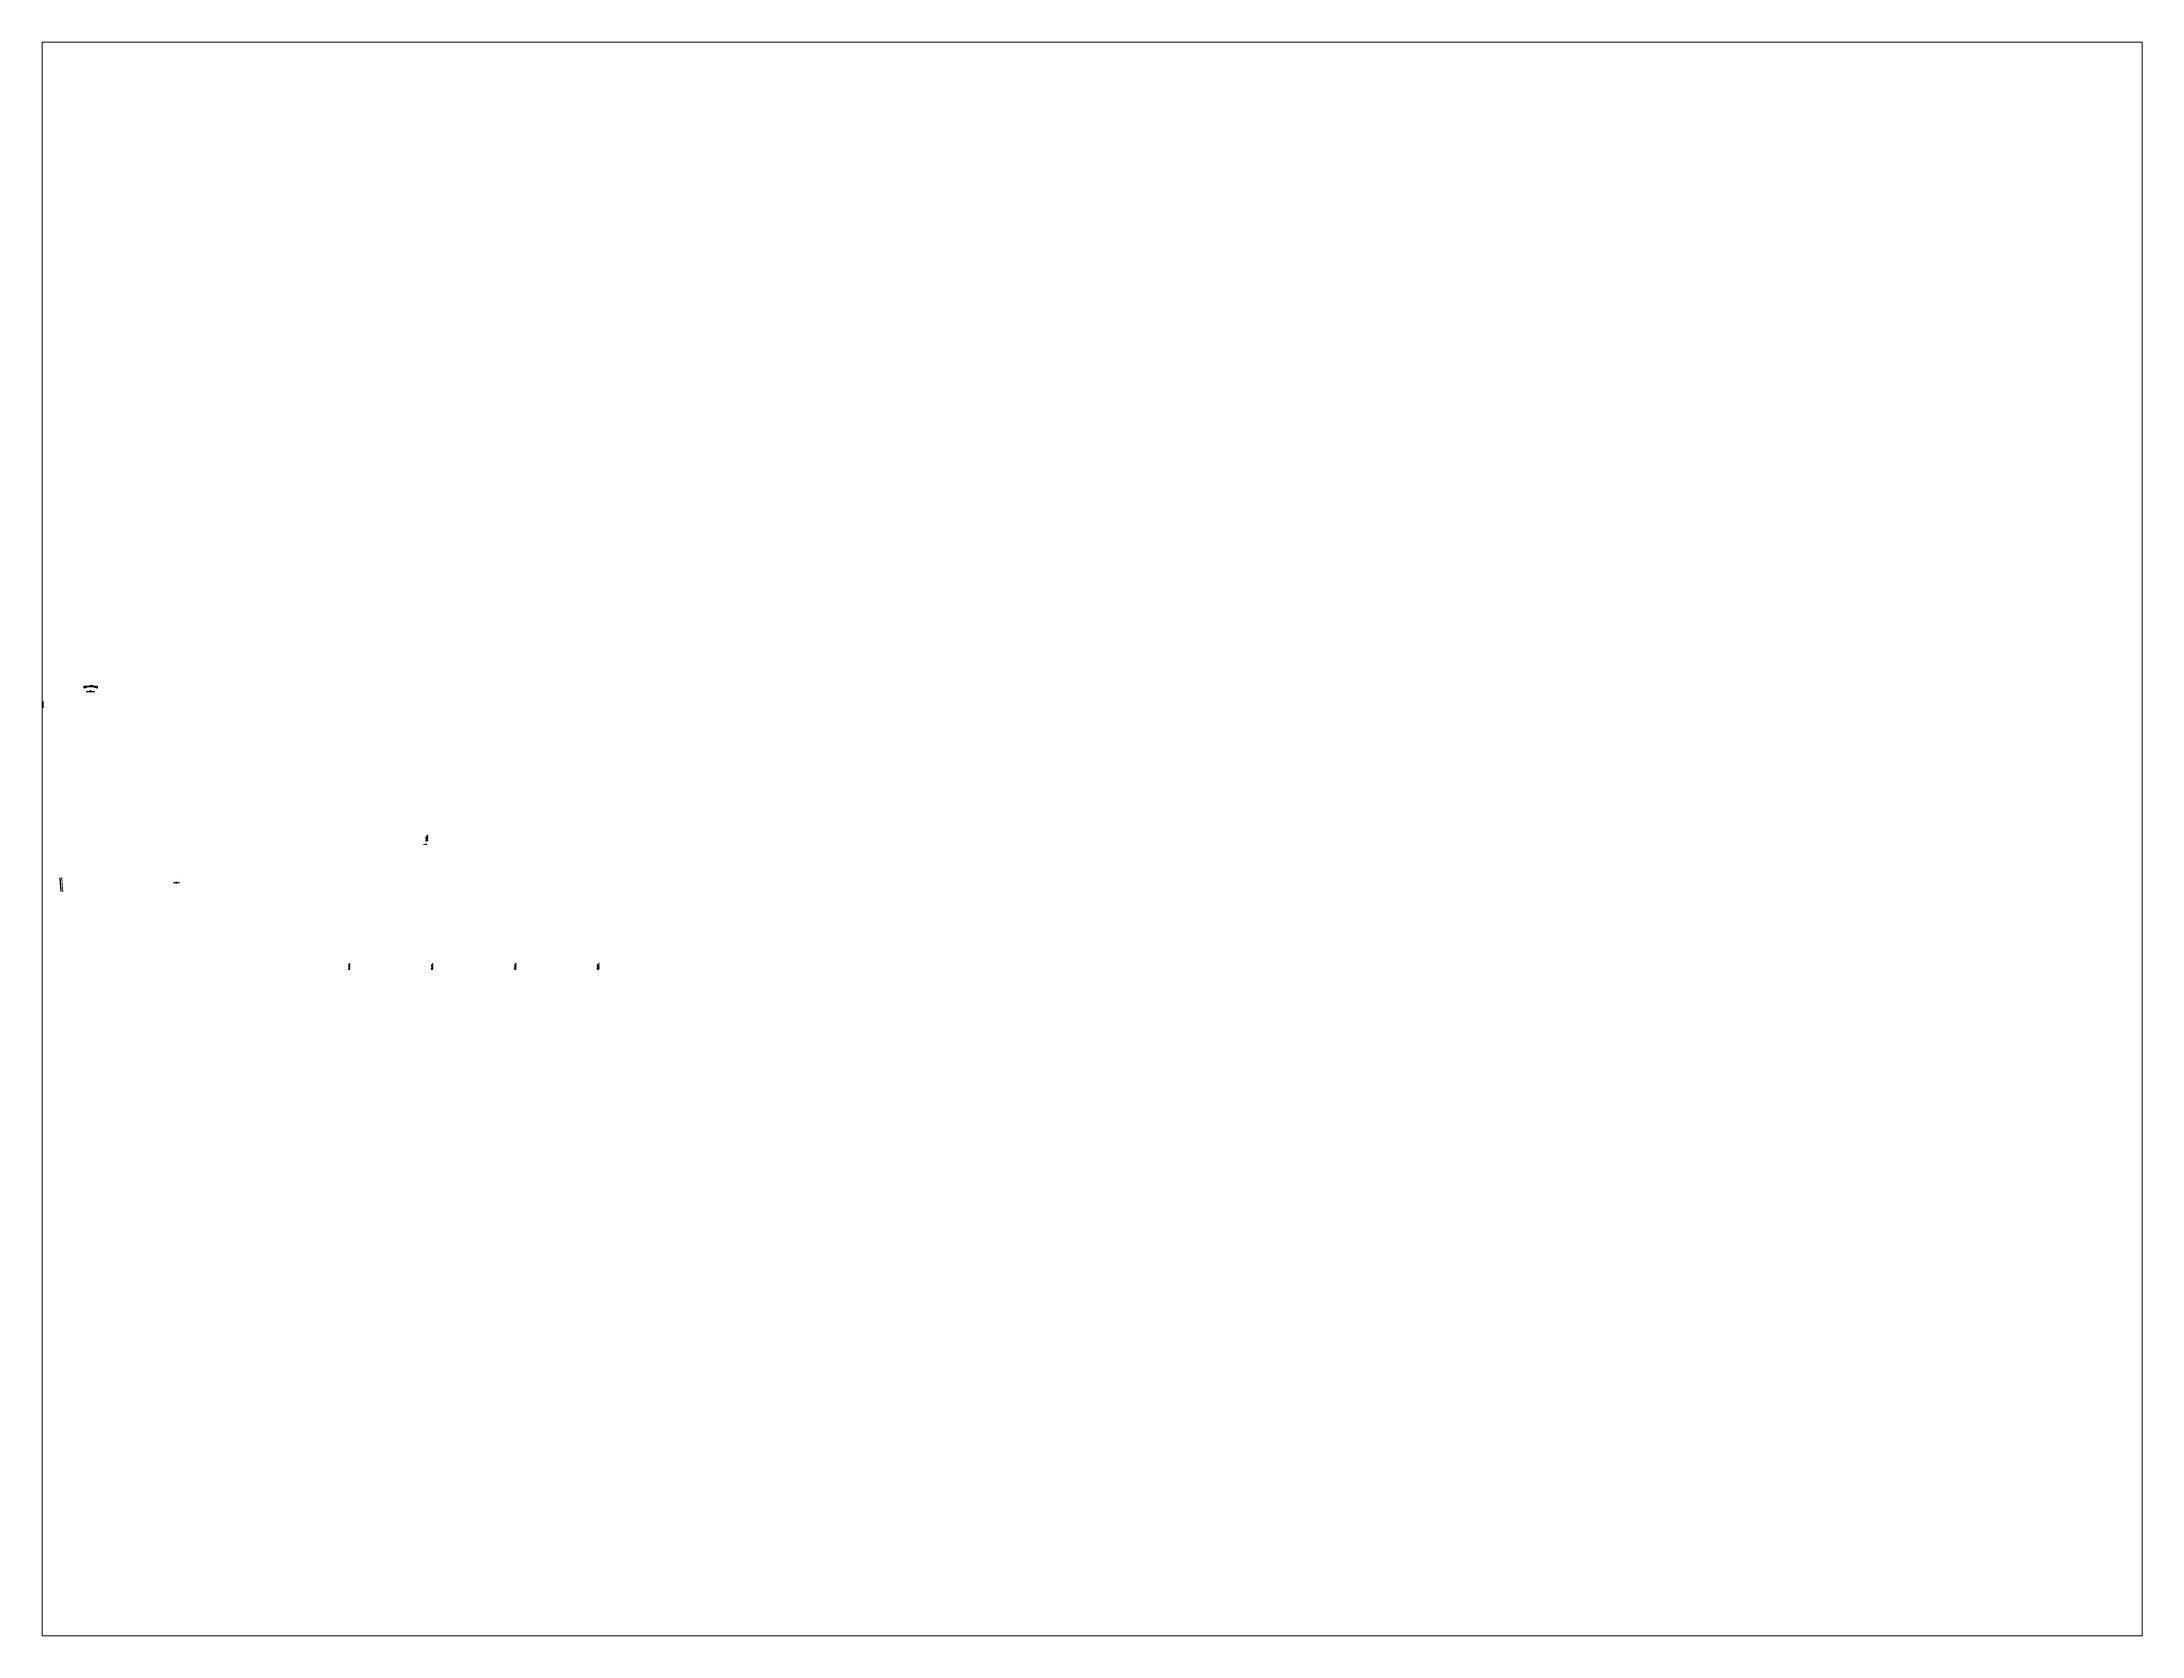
# Paper-space layout 'Layout1' of a CAD drawing. Header units: metres. Extents: x 26 to 231, y 20 to 176.
# The model-space entities are those that its viewports show. They can reach past a viewport. Long polylines and large blocks are cut down to what shows.
import ezdxf

# ---------------------------------------------------------------- set-up
doc = ezdxf.new("R2010")
doc.units = ezdxf.units.M
doc.layers.add('C-ROAD', color=7, linetype='Continuous')
doc.styles.get("Standard").update_dxf_attribs({"font": 'simplex.shx'})

msp = doc.modelspace()

# ---------------------------------------------------------------- linework, layer by layer
at = {"layer": 'C-ROAD'}
for p, q in [((627270, 3063216, 1304), (627268, 3063218, 1306)), ((627273, 3063148, 1302), (627275, 3063150, 1304)), ((627280, 3063217, 1304), (627282, 3063219, 1306)), ((627280, 3063217, 1304), (627285, 3063150, 1304)), ((627287, 3063149, 1302), (627285, 3063150, 1304)), ((627852, 3063194), (627883, 3063194)), ((627868, 3063194), (627866, 3063195)), ((627866, 3063195), (627869, 3063195)), ((627866, 3063193), (627869, 3063193)), ((627867, 3063193), (627869, 3063193)), ((627868, 3063194), (627869, 3063195)), ((627868, 3063193), (627868, 3063193))]:
    msp.add_line(p, q, dxfattribs=at)

# ---------------------------------------------------------------- texts
at = {"layer": 'C-ROAD', "char_height": 3, "attachment_point": 1, "rotation": 90}
for s, width, heights, insert in [('Formation level', 32.47, [0], (627182, 3064090)), ('Ground Level', 31.76, [0.2], (627175, 3064089)), ('Ground Level', 31.76, [0.2], (629146, 3063406)), ('Formation level', 32.47, [0], (629153, 3063407)), ('Ground Level', 31.76, [0.2], (628750, 3062748)), ('Formation level', 32.47, [0], (628754, 3062748)), ('Ground Level', 31.76, [0.2], (629175, 3062748)), ('Formation level', 32.47, [0], (629180, 3062748)), ('Ground Level', 31.76, [0.2], (629601, 3062747)), ('Formation level', 32.47, [0], (629606, 3062749)), ('Ground Level', 31.76, [0.2], (630025, 3062748)), ('Formation level', 32.47, [0], (630032, 3062749))]:
    msp.add_mtext_dynamic_manual_height_columns(s, width=width, gutter_width=1, heights=heights, dxfattribs=dict(at, insert=insert))
at = {"layer": 'C-ROAD', "insert": (629136, 3063391), "char_height": 2.5, "attachment_point": 1}
msp.add_mtext_dynamic_manual_height_columns('Chainage', width=19.3, gutter_width=1, heights=[0], dxfattribs=at)

# ---------------------------------------------------------------- wipeouts: each hides what was drawn before it
msp.add_wipeout([(627396, 3064200), (627458, 3064200), (627454, 3064187), (627453, 3064184), (627451, 3064181), (627448, 3064168), (627445, 3064163), (627435, 3064127), (627415, 3064138), (627406, 3064172), (627401, 3064177), (627398, 3064192)])
msp.add_wipeout([(628970, 3062802), (628971, 3062799), (628973, 3062795), (628972, 3062792), (628977, 3062790), (628979, 3062791), (628979, 3062792), (628979, 3062799), (628976, 3062804)]).dxf.layer = 'C-ROAD'

# ---------------------------------------------------------------- next in the draw order: linework, layer by layer
at = {"color": 7}
for p, q in [((627405, 3064173), (627449, 3064173)), ((627427, 3064173), (627424, 3064176)), ((627424, 3064176), (627430, 3064176)), ((627427, 3064173), (627430, 3064176)), ((627430, 3064176), (627430, 3064176))]:
    msp.add_line(p, q, dxfattribs=at)
at = {"layer": 'C-ROAD'}
msp.add_lwpolyline([(627460, 3064200), (627460, 3064190, 0.232591), (627394, 3064190), (627394, 3064200), (627458, 3064200)], format="xyb", close=True, dxfattribs=at)

# ---------------------------------------------------------------- next in the draw order: texts
at = {"color": 7, "attachment_point": 1}
for s, width, insert, char_height in [('BRIDGE', 43.87, (627422, 3064204), 3.5), ('HFL', 12.58, (627424, 3064179), 2.5)]:
    msp.add_mtext_dynamic_manual_height_columns(s, width=width, gutter_width=1, heights=[0], dxfattribs=dict(at, insert=insert, char_height=char_height))

# ---------------------------------------------------------------- next in the draw order: wipeouts: each hides what was drawn before it
msp.add_wipeout([(627281, 3063217), (627286, 3063150), (627301, 3063196), (627288, 3063215)]).translate(0, 0, 1305).dxf.layer = 'C-ROAD'
for points in [[(627836, 3063238), (627840, 3063230), (627850, 3063235), (627883, 3063236), (627896, 3063230), (627900, 3063236), (627899, 3063238), (627842, 3063236)], [(629179, 3062834), (629179, 3062834), (629181, 3062828), (629187, 3062811), (629190, 3062805), (629192, 3062800), (629207, 3062795), (629208, 3062800), (629211, 3062810), (629212, 3062811), (629216, 3062823), (629217, 3062824), (629219, 3062833), (629221, 3062836), (629224, 3062846), (629224, 3062847), (629228, 3062859), (629225, 3062864), (629186, 3062864), (629180, 3062863)]]:
    msp.add_wipeout(points).dxf.layer = 'C-ROAD'

# ---------------------------------------------------------------- next in the draw order: linework, layer by layer
at = {"layer": 'C-ROAD'}
msp.add_line((627898, 3063238), (627899, 3063238), dxfattribs=at)

# ---------------------------------------------------------------- next in the draw order: wipeouts: each hides what was drawn before it
msp.add_wipeout([(627270, 3063216), (627275, 3063150), (627260, 3063183), (627263, 3063212)]).translate(0, 0, 1304).dxf.layer = 'C-ROAD'

# ---------------------------------------------------------------- next in the draw order: linework, layer by layer
msp.add_line((627270, 3063216, 1304), (627275, 3063150, 1304), dxfattribs=at)

psp = doc.layouts.get("Layout1")

# ---------------------------------------------------------------- viewports
at = {"layer": '0', "view_target_point": (370776.43, 310629.57)}
psp.add_viewport(center=(128.5, 97.5), size=(205.6, 156), view_center_point=(261786.78, 2752787.49), view_height=8172.5022, dxfattribs=at)

doc.saveas('drawing.dxf')
